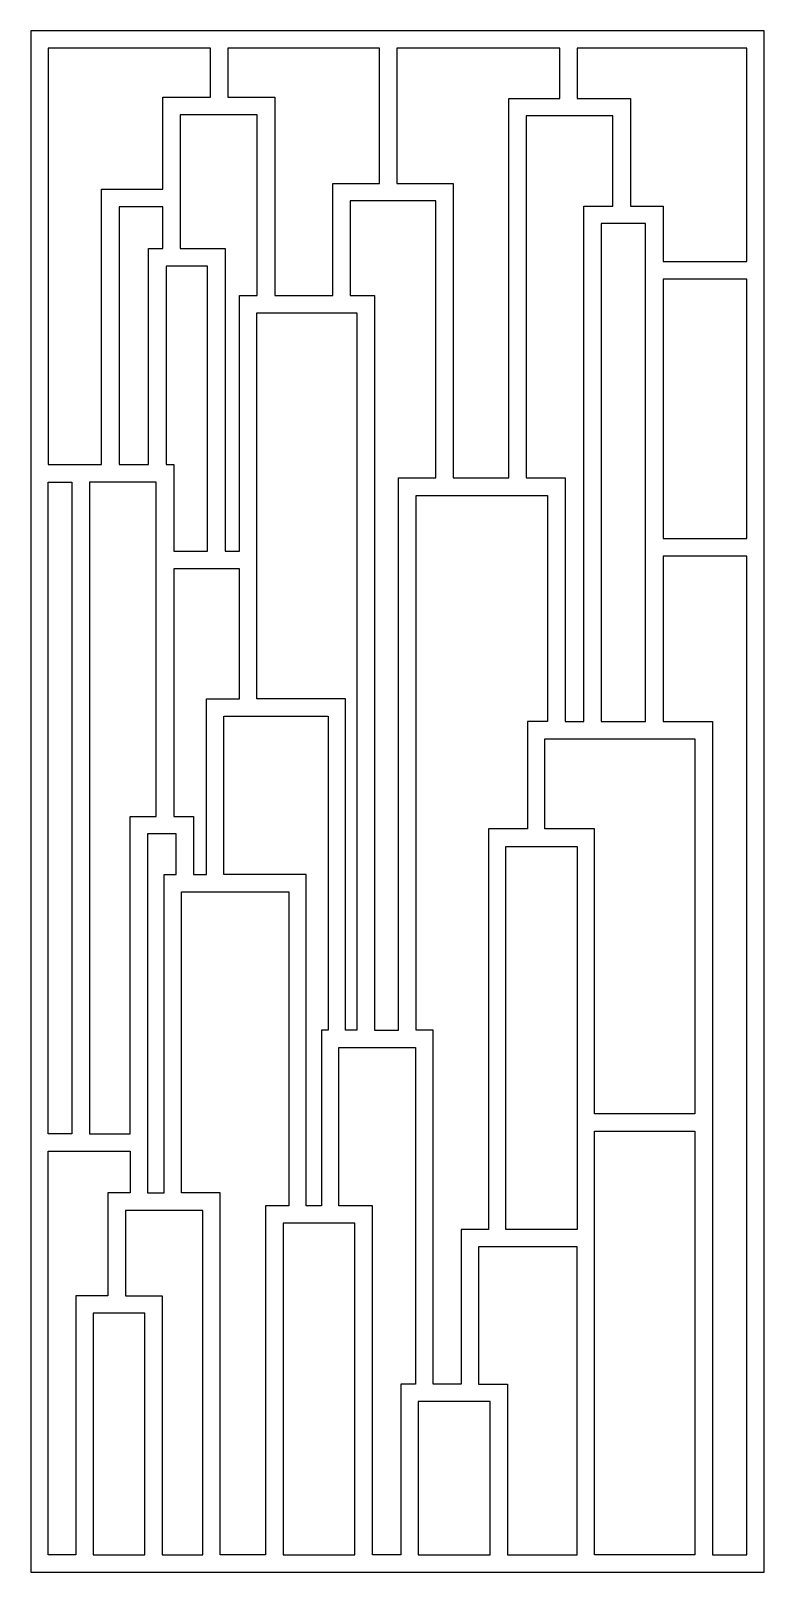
# Model space of a CAD drawing. Header units: millimetres. Extents: x 4611 to 5661, y 1334 to 3542.
import ezdxf

# ---------------------------------------------------------------- set-up
doc = ezdxf.new("R2010")
doc.units = ezdxf.units.MM
doc.layers.get('0').update_dxf_attribs({"color": 160})

msp = doc.modelspace()

# ---------------------------------------------------------------- linework, layer by layer
for points in [[(5660.8, 1334.3), (5660.8, 3542), (4610.8, 3542), (4610.8, 1334.3)], [(4868.1, 3446.8), (4868.1, 3517), (4635.8, 3517), (4635.8, 2920.6), (4712.1, 2920.6), (4712.1, 3315), (4799.8, 3315), (4799.8, 3446.8)], [(5110.1, 3517), (4893.1, 3517), (4893.1, 3446.8), (4960.1, 3446.8), (4960.1, 3163.1), (5043.2, 3163.1), (5043.2, 3323.4), (5110.1, 3323.4)], [(5295.2, 3445), (5368.3, 3445), (5368.3, 3517), (5135.1, 3517), (5135.1, 3323.4), (5215.5, 3323.4), (5215.5, 2901.5), (5295.2, 2901.5)], [(5393.3, 3445), (5469.3, 3445), (5469.3, 3291), (5516, 3291), (5516, 3211.4), (5635.8, 3211.4), (5635.8, 3517), (5393.3, 3517)], [(4889, 2796.5), (4909.5, 2796.5), (4909.5, 3163.1), (4935.1, 3163.1), (4935.1, 3421.8), (4824.8, 3421.8), (4824.8, 3230), (4889, 3230)], [(5375.8, 2552.7), (5402.4, 2552.7), (5402.4, 3291), (5444.3, 3291), (5444.3, 3420), (5320.2, 3420), (5320.2, 2901.5), (5375.8, 2901.5)], [(4737.1, 2920.6), (4779.4, 2920.6), (4779.4, 3230), (4799.8, 3230), (4799.8, 3290), (4737.1, 3290)], [(5102.7, 2110.6), (5137.5, 2110.6), (5137.5, 2901.5), (5190.5, 2901.5), (5190.5, 3298.4), (5068.2, 3298.4), (5068.2, 3163.1), (5102.7, 3163.1)], [(5427.4, 3266), (5427.4, 2552.7), (5491, 2552.7), (5491, 3266)], [(4815.5, 2796.5), (4864, 2796.5), (4864, 3205), (4804.4, 3205), (4804.4, 2920.6), (4815.5, 2920.6)], [(5635.8, 2814.6), (5635.8, 3186.4), (5516, 3186.4), (5516, 2814.6)], [(5061.6, 2585.2), (4934.5, 2585.2), (4934.5, 3138.1), (5077.7, 3138.1), (5077.7, 2110.6), (5061.6, 2110.6)], [(4635.8, 1962.3), (4635.8, 2895.6), (4669.7, 2895.6), (4669.7, 1962.3)], [(4753.1, 1962.3), (4753.1, 2416.8), (4790.5, 2416.8), (4790.5, 2895.6), (4694.7, 2895.6), (4694.7, 1962.3)], [(5186.8, 2110.6), (5162.5, 2110.6), (5162.5, 2876.5), (5350.8, 2876.5), (5350.8, 2552.7), (5322, 2552.7), (5322, 2398.9), (5266, 2398.9), (5266, 1825.3), (5226.9, 1825.3), (5226.9, 1603.7), (5186.8, 1603.7)], [(5586.8, 2552.7), (5586.8, 1359.3), (5635.8, 1359.3), (5635.8, 2789.6), (5516, 2789.6), (5516, 2552.7)], [(4843.7, 2333.7), (4862.3, 2333.7), (4862.3, 2585.2), (4909.5, 2585.2), (4909.5, 2771.5), (4815.5, 2771.5), (4815.5, 2416.8), (4843.7, 2416.8)], [(5026.9, 1859), (5005.2, 1859), (5005.2, 2333.7), (4887.3, 2333.7), (4887.3, 2560.2), (5036.6, 2560.2), (5036.6, 2110.6), (5026.9, 2110.6)], [(5561.8, 2527.7), (5561.8, 1990.8), (5418, 1990.8), (5418, 2398.9), (5347, 2398.9), (5347, 2527.7)], [(4778.1, 1877.5), (4801.6, 1877.5), (4801.6, 2333.7), (4818.7, 2333.7), (4818.7, 2391.8), (4778.1, 2391.8)], [(5393, 1825.3), (5291, 1825.3), (5291, 2373.9), (5393, 2373.9)], [(4882, 1877.5), (4826.6, 1877.5), (4826.6, 2308.7), (4980.2, 2308.7), (4980.2, 1859), (4946.9, 1859), (4946.9, 1359.3), (4882, 1359.3)], [(5051.9, 1859), (5051.9, 2085.6), (5161.8, 2085.6), (5161.8, 1603.7), (5140.4, 1603.7), (5140.4, 1359.3), (5099.9, 1359.3), (5099.9, 1859)], [(5418, 1965.8), (5561.8, 1965.8), (5561.8, 1359.3), (5418, 1359.3)], [(4635.8, 1359.3), (4635.8, 1937.3), (4753.1, 1937.3), (4753.1, 1877.5), (4721.2, 1877.5), (4721.2, 1730.3), (4675.3, 1730.3), (4675.3, 1359.3)], [(4799, 1730.3), (4799, 1359.3), (4857, 1359.3), (4857, 1852.5), (4746.2, 1852.5), (4746.2, 1730.3)], [(4971.9, 1359.3), (5074.9, 1359.3), (5074.9, 1834), (4971.9, 1834)], [(5293.4, 1603.7), (5293.4, 1359.3), (5393, 1359.3), (5393, 1800.3), (5251.9, 1800.3), (5251.9, 1603.7)], [(4700.3, 1359.3), (4774, 1359.3), (4774, 1705.3), (4700.3, 1705.3)], [(5165.4, 1359.3), (5268.4, 1359.3), (5268.4, 1578.7), (5165.4, 1578.7)]]:
    msp.add_lwpolyline(points, close=True)

doc.saveas('drawing.dxf')
